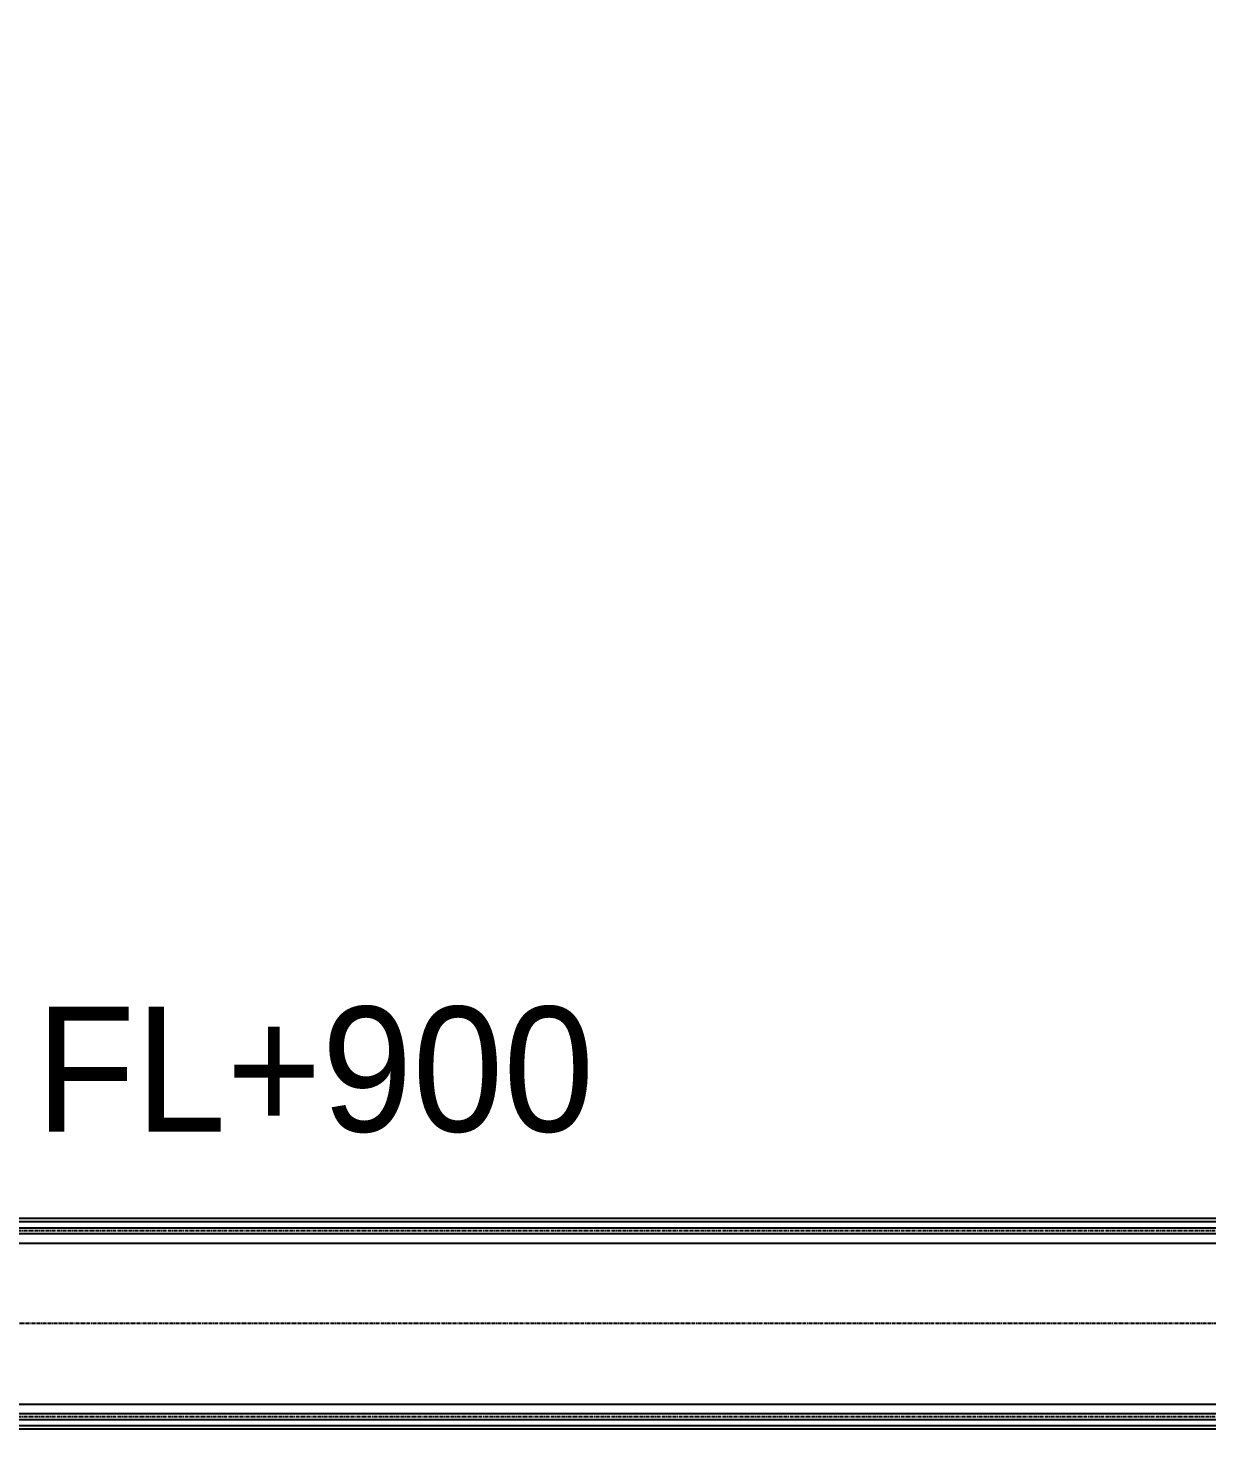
# Model space of a CAD drawing. Header units: inches. Extents: x 0 to 77285, y -118 to 40065.
# Drawn here: x 33362 to 35486, y 22991 to 25514 of the extents above; entities that cross this region are included whole.
import ezdxf

# ---------------------------------------------------------------- set-up
doc = ezdxf.new("R2010")
doc.units = ezdxf.units.IN
doc.header["$LTSCALE"] = 5
doc.header["$MEASUREMENT"] = 0
doc.linetypes.add('CENTER', pattern=[2, 1.25, -0.25, 0.25, -0.25])
for name, color, linetype in [('11', 1, 'CENTER'), ('B', 123, 'Continuous'), ('G', 231, 'Continuous')]:
    doc.layers.add(name, color=color, linetype=linetype)
doc.styles.add('SCI', font='')
doc.styles.get('SCI').set_extended_font_data('Gulim')
doc.dimstyles.new('SCH', dxfattribs={"dimtxt": 2.5, "dimasz": 2, "dimexe": 1.25, "dimexo": 0.625, "dimtad": 1, "dimdec": 8, "dimtxsty": 'SCI', "dimcen": 2.5, "dimclrd": 4, "dimclre": 4, "dimclrt": 7, "dimadec": 8, "dimazin": 2, "dimtfac": 1, "dimtdec": 8, "dimtmove": 0, "dimatfit": 3, "dimfxl": 1, "dimarcsym": 0})

# ---------------------------------------------------------------- blocks, each defined once
blk = doc.blocks.new('A$Cee1d8ca8')
for p, q in [((-190, 280), (-190, 6580)), ((-145, 280), (-145, 6580)), ((145, 280), (145, 6580)), ((190, 280), (190, 6580))]:
    blk.add_line(p, q)
at = {"layer": '11'}
for p, q in [((-167.5, 280), (-167.5, 6580)), ((0, 6580), (0, 280)), ((167.5, 280), (167.5, 6580))]:
    blk.add_line(p, q, dxfattribs=at)
at = {"layer": 'B'}
for p, q in [((-172.6, 280), (-172.6, 6580)), ((-162.3, 280), (-162.3, 6580)), ((162.4, 280), (162.4, 6580)), ((172.7, 280), (172.7, 6580))]:
    blk.add_line(p, q, dxfattribs=at)
at = {"layer": 'G'}
for p, q in [((-183.5, 280), (-183.5, 6580)), ((183.5, 280), (183.5, 6580))]:
    blk.add_line(p, q, dxfattribs=at)
blk = doc.blocks.new('*D370')
at = {"color": 4, "lineweight": -2, "transparency": 16777216}
for p, q in [((31174.6, 23432.6), (31174.6, 29140.7)), ((37924.6, 23433.1), (37924.6, 29140.7)), ((31334.6, 29040.7), (37764.6, 29040.7))]:
    blk.add_line(p, q, dxfattribs=at)
at = {"color": 4, "transparency": 16777216}
for points in [[(31334.6, 29067.3), (31334.6, 29014), (31174.6, 29040.7)], [(37764.6, 29067.3), (37764.6, 29014), (37924.6, 29040.7)]]:
    blk.add_solid(points, dxfattribs=at)
at = {"layer": 'Defpoints', "color": 0, "transparency": 16777216}
for p in [(37924.6, 29040.7), (31174.6, 23382.6), (37924.6, 23383.1)]:
    blk.add_point(p, dxfattribs=at)
at = {"color": 7, "transparency": 16777216, "insert": (34549.6, 29193.3), "char_height": 200, "attachment_point": 5, "style": 'SCI'}
blk.add_mtext('6750', dxfattribs=at)
blk = doc.blocks.new('*D374')
at = {"color": 4, "lineweight": -2, "transparency": 16777216}
for p, q in [((12554.6, 23925.6), (12554.6, 30215.9)), ((37924.6, 23433.1), (37924.6, 30215.9)), ((12714.6, 30115.9), (37764.6, 30115.9))]:
    blk.add_line(p, q, dxfattribs=at)
at = {"color": 4, "transparency": 16777216}
for points in [[(12714.6, 30142.5), (12714.6, 30089.2), (12554.6, 30115.9)], [(37764.6, 30142.5), (37764.6, 30089.2), (37924.6, 30115.9)]]:
    blk.add_solid(points, dxfattribs=at)
at = {"layer": 'Defpoints', "color": 0, "transparency": 16777216}
for p in [(37924.6, 30115.9), (12554.6, 23875.6), (37924.6, 23383.1)]:
    blk.add_point(p, dxfattribs=at)
at = {"color": 7, "transparency": 16777216, "insert": (25239.6, 30268.5), "char_height": 200, "attachment_point": 5, "style": 'SCI'}
blk.add_mtext('25370', dxfattribs=at)

msp = doc.modelspace()

# ---------------------------------------------------------------- block references
at = {"rotation": 270}
msp.add_blockref('A$Cee1d8ca8', (31174.6497809, 23180.55047629), dxfattribs=at)

# ---------------------------------------------------------------- texts
at = {"color": 2, "style": 'SCI'}
msp.add_text('FL+900', height=225, dxfattribs=at).set_placement((33376.02871886, 23526.31105232))

# ---------------------------------------------------------------- dimensions: what is measured, and where the dimension line sits
for base, p1, picture, middle in [((37924.649780898, 30115.8761734788), (12554.649780898, 23875.5504762968), '*D374', (25239.649780898, 30268.5392893244)), ((37924.649780898, 29040.6754827387), (31174.649780898, 23382.5504762948), '*D370', (34549.649780898, 29193.3385985842))]:
    dim = msp.add_linear_dim(base=base, p1=p1, p2=(37924.649780898, 23383.0504762948), dimstyle='SCH', override={"dimscale": 80})
    dim.commit()
    dim.dimension.update_dxf_attribs({"geometry": picture, "text_midpoint": middle})

doc.saveas('drawing.dxf')
